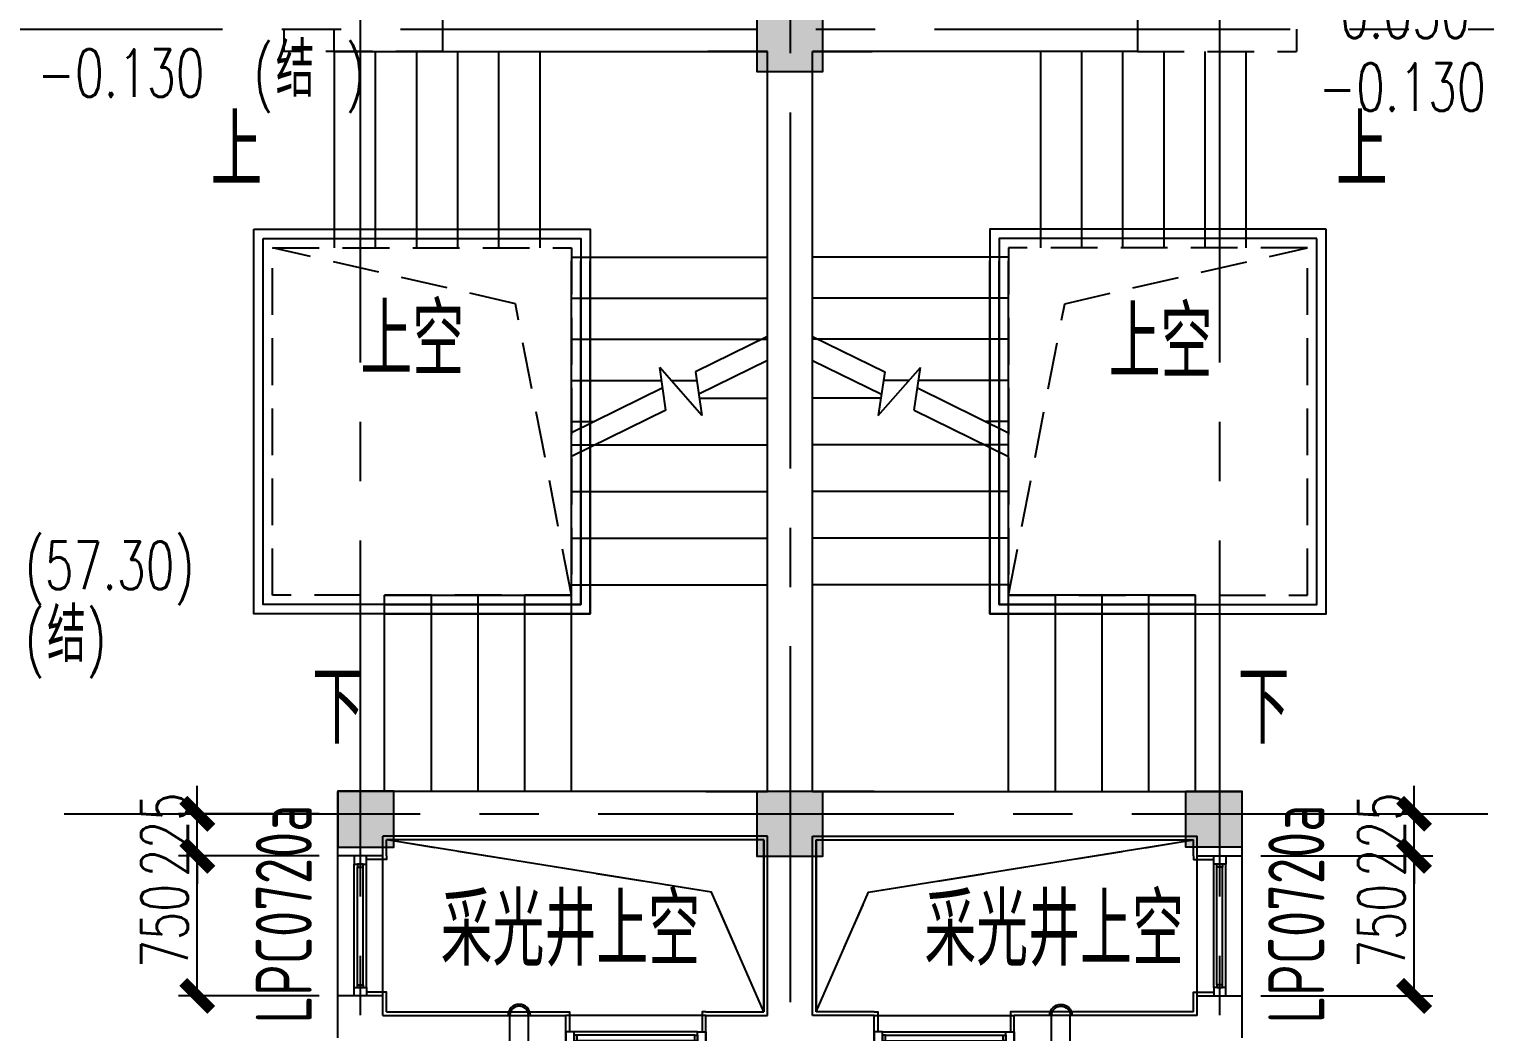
# Model space of a CAD drawing. Extents: x 296441 to 853063, y 459050 to 1117990.
# Drawn here: x 625625 to 633418, y 732645 to 738013 of the extents above; entities that cross this region are included whole.
import ezdxf

# ---------------------------------------------------------------- set-up
doc = ezdxf.new("R2010")
doc.units = 0
doc.header["$LTSCALE"] = 1000
for name, pattern in [('14-GRID$0$CENTER2', [28.575, 19.05, -3.175, 3.175, -3.175]), ('DZ-3-PLAN-FL01$0$DASHED2', [0.375, 0.25, -0.125]), ('E1-FL01$0$HIDDEN', [0.375, 0.25, -0.125]), ('E4-FL01$0$HIDDEN', [0.375, 0.25, -0.125])]:
    doc.linetypes.add(name, pattern=pattern)
for name, color, linetype in [('0-COL', 50, 'Continuous'), ('0-COL-H1', 170, 'Continuous'), ('14-GRID$0$G-GRID', 9, '14-GRID$0$CENTER2'), ('dianti-BM01$0$A-STRS', 4, 'Continuous'), ('DIM_ELEV', 3, 'Continuous'), ('DIM_SYMB', 3, 'Continuous'), ('DZ-3-PLAN-FL01$0$A-WALL', 1, 'Continuous'), ('DZ-3-TEXT-FL01$0$A-ROOM-IDEN', 4, 'Continuous'), ('DZ-PLAN-MAIN-FL01$0$A-WIND-IDEN', 33, 'Continuous'), ('DZ-TEXT-FL01$0$A-ROOM-IDEN', 4, 'Continuous'), ('E-TEXT-BS01-MI-14$0$A-WIND-IDEN', 33, 'Continuous'), ('E1-BS01-18-19$0$A-OVLK', 140, 'Continuous'), ('E1-BS01-18-19$0$A-SECT-WIND', 155, 'Continuous'), ('E1-BS01-18-19$0$A-SECT-WOOD', 17, 'Continuous'), ('E1-BS01-18-19$0$A-WALL-FNSH', 6, 'Continuous'), ('E1-FL01$0$A-ANNO-SYMB', 6, 'Continuous'), ('E1-FL01$0$A-HOLE', 211, 'Continuous'), ('E1-FL01$0$A-HOLE-MECH', 222, 'Continuous'), ('E1-FL01$0$A-HRAL', 5, 'Continuous'), ('E1-FL01$0$A-STRS', 4, 'Continuous'), ('E1-FL01$0$A-WALL-FNSH', 6, 'Continuous'), ('E1-FL02$0$A-STRS', 4, 'Continuous'), ('E1-FL03$0$A-STRS', 4, 'Continuous'), ('E2-E3-FL01$0$A-WALL', 1, 'Continuous'), ('E2-E3-FL01$0$E1-FL01$0$A-WALL', 1, 'Continuous'), ('E4-FL01$0$A-HOLE', 211, 'Continuous'), ('E4-FL01$0$A-WALL', 1, 'Continuous'), ('E4-FL01$0$A-WALL-FNSH', 6, 'Continuous'), ('PUB_TEXT', 7, 'Continuous'), ('WALL', 242, 'Continuous'), ('ZT1_Dim---标注---PM、LM、DY、JD', 252, 'Continuous')]:
    doc.layers.add(name, color=color, linetype=linetype)
doc.styles.add('_TCH_DIM', font='SIMPLEX', dxfattribs={"bigfont": 'GBCBIG'})
doc.styles.add('DZ-3-TEXT-FL01$0$GOA_01_thin_0.75', font='romans.shx', dxfattribs={"width": 0.75, "bigfont": 'hzdx.shx'})
doc.styles.get("Standard").update_dxf_attribs({"font": 'gbenor.shx', "bigfont": 'gbcbig.shx'})
doc.styles.add('ZT-DIMSTYLE', font='ROMANS.shx', dxfattribs={"width": 0.7, "bigfont": 'CHINESE.shx'})
doc.dimstyles.new('ZT-DIM100', dxfattribs={"dimscale": 100, "dimtxt": 2.5, "dimasz": 1.5, "dimexe": 1, "dimexo": 1, "dimgap": 0.5, "dimtad": 1, "dimdec": 0, "dimdsep": 46, "dimtxsty": 'ZT-DIMSTYLE', "dimblk": 'ARCHTICK', "dimcen": 2.5, "dimclrd": 175, "dimclre": 175, "dimclrt": 7, "dimazin": 2, "dimtfac": 1, "dimtix": 1, "dimtmove": 2, "dimatfit": 3, "dimfxl": 0, "dimarcsym": 0})

# ---------------------------------------------------------------- blocks, each defined once
blk = doc.blocks.new('tt14')
at = {"layer": 'DZ-3-TEXT-FL01$0$A-ROOM-IDEN', "style": 'DZ-3-TEXT-FL01$0$GOA_01_thin_0.75', "width": 0.75}
blk.add_text('上', height=385.8, dxfattribs=at).set_placement((827042.5, 253444.4))
at = {"layer": 'DZ-TEXT-FL01$0$A-ROOM-IDEN'}
for s, height, p in [('上空', 385.82, (827842.8, 252432.4)), ('下', 385.8, (827584.2, 250462.7)), ('采光井上空', 385.82, (828272.4, 249274.5))]:
    blk.add_text(s, height=height, dxfattribs=at).set_placement(p)
at = {"layer": 'E-TEXT-BS01-MI-14$0$A-WIND-IDEN', "width": 0.8}
blk.add_text('LPC0720a', height=300, rotation=90, dxfattribs=at).set_placement((827582.8, 248966.4))
at = {"layer": 'PUB_TEXT', "style": '_TCH_DIM', "width": 0.705882}
for s, p in [('(', (827269.5, 253925.6)), (')', (827763, 253925.6)), ('-0.130', (826114.4, 253925.6)), ('(57.30)', (826045.6, 251289.8)), ('(', (826045.6, 250899.8)), (')', (826376.3, 250899.8))]:
    blk.add_text(s, height=255, dxfattribs=at).set_placement(p)
at = {"layer": 'PUB_TEXT', "style": '_TCH_DIM'}
for p in [(827389.5, 253925.6), (826165.6, 250899.8)]:
    blk.add_text('结', height=289.4, dxfattribs=at).set_placement(p)
blk = doc.blocks.new('tt13')
at = {"layer": 'DZ-3-TEXT-FL01$0$A-ROOM-IDEN'}
for s, height, p in [('上', 385.8, (862204.4, 253444.4)), ('下', 385.8, (861678.7, 250462.7)), ('采光井上空', 385.82, (860001.7, 249274.5))]:
    blk.add_text(s, height=height, dxfattribs=at).set_placement(p)
at = {"layer": 'DZ-PLAN-MAIN-FL01$0$A-WIND-IDEN', "width": 0.8}
blk.add_text('LPC0720a', height=300, rotation=90, dxfattribs=at).set_placement((862142.8, 248966.4))
at = {"layer": 'DZ-TEXT-FL01$0$A-ROOM-IDEN'}
blk.add_text('上空', height=385.82, dxfattribs=at).set_placement((860988.1, 252417.3))
at = {"layer": 'PUB_TEXT', "style": '_TCH_DIM', "width": 0.705882}
for s, p in [('-0.030', (862026.3, 254240.2)), ('-0.130', (862112, 253850.2))]:
    blk.add_text(s, height=255, dxfattribs=at).set_placement(p)
blk = doc.blocks.new('E1-FL01$0$$0$Da-PLAN-FL02$0$qiuxingfengmao')
for p, q in [((0, 100), (240, 100)), ((0, 0), (240, 0))]:
    blk.add_line(p, q)
for radius in [60, 50]:
    blk.add_arc((240, 50), radius, 270, 90)
blk = doc.blocks.new('*U432')
at = {"layer": 'E1-BS01-18-19$0$A-SECT-WIND'}
for p, q in [((45, 32.5), (705, 32.5)), ((60, 15), (690, 15)), ((45, -32.5), (705, -32.5)), ((60, -15), (690, -15))]:
    blk.add_line(p, q, dxfattribs=at)
at = {"layer": 'E1-BS01-18-19$0$A-SECT-WOOD'}
for points in [[(0, 32.5), (45, 32.5), (45, -32.5), (0, -32.5)], [(60, 15), (60, -15), (45, -15), (45, 15)], [(690, 15), (690, -15), (705, -15), (705, 15)], [(750, 32.5), (705, 32.5), (705, -32.5), (750, -32.5)]]:
    blk.add_lwpolyline(points, close=True, dxfattribs=at)
blk = doc.blocks.new('9.6N一层')
at = {"layer": 'dianti-BM01$0$A-STRS', "ltscale": 0.1}
for p, q in [((704495.6, 214748.4), (704861.5, 214748.4)), ((703811.5, 214498.4), (704861.5, 214498.4)), ((703811.5, 214248.4), (704861.5, 214248.4)), ((703811.5, 213998.4), (704861.5, 213998.4)), ((703811.5, 213748.4), (704861.5, 213748.4)), ((703061.5, 212643.4), (703061.5, 213693.4)), ((703311.5, 212643.4), (703311.5, 213693.4)), ((703561.5, 212643.4), (703561.5, 213693.4)), ((703811.5, 212643.4), (703811.5, 213693.4))]:
    blk.add_line(p, q, dxfattribs=at)
at = {"layer": 'DIM_SYMB'}
for points in [[(702311.5, 216078.4, 0, 0, 0), (704336.5, 216078.4, 0, 0, 0), (704336.5, 215298.4, 80, 0, 0), (704336.5, 214998.4, 0, 0, 0)], [(702811.5, 213168.4, 0, 0, 0), (704336.5, 213168.4, 0, 0, 0), (704336.5, 214198.4, 80, 0, 0), (704336.5, 214498.4, 0, 0, 0)]]:
    blk.add_lwpolyline(points, format="xyseb", dxfattribs=at)
at = {"layer": 'DZ-3-PLAN-FL01$0$A-WALL', "color": 33, "linetype": 'DZ-3-PLAN-FL01$0$DASHED2'}
for p in [(702271.5, 216723.4), (703121.5, 216603.4)]:
    blk.add_line(p, (702271.5, 216603.4), dxfattribs=at)
at = {"layer": 'E1-BS01-18-19$0$A-OVLK'}
for p, q in [((702561.5, 211548.4), (702561.5, 212298.4)), ((702801.5, 211548.4), (702801.5, 212298.4)), ((704531.5, 211443.4), (703781.5, 211443.4))]:
    blk.add_line(p, q, dxfattribs=at)
at = {"layer": 'E1-BS01-18-19$0$A-WALL-FNSH'}
blk.add_line((702821.5, 212298.4), (702821.5, 212323.4), dxfattribs=at)
for points in [[(702821.5, 212298.4), (702821.5, 212278.4), (702714, 212278.4)], [(702821.5, 211548.4), (702821.5, 211568.4), (702714, 211568.4)], [(703781.5, 211463.4), (703801.5, 211463.4), (703801.5, 211355.9)], [(704531.5, 211463.4), (704511.5, 211463.4), (704511.5, 211355.9)]]:
    blk.add_lwpolyline(points, dxfattribs=at)
at = {"layer": 'E1-FL01$0$A-ANNO-SYMB'}
for p, q in [((704861.5, 215078), (704474.9, 214888.4)), ((704861.5, 214950.2), (704492.5, 214769.3)), ((704509.4, 214655.1), (704283.6, 214911.8)), ((704317.4, 214683.4), (704283.6, 214911.8)), ((704474.9, 214888.4), (704509.4, 214655.1)), ((704299.8, 214802.6), (703811.5, 214563.2)), ((704317.4, 214683.4), (703811.5, 214435.4))]:
    blk.add_line(p, q, dxfattribs=at)
at = {"layer": 'E1-FL01$0$A-HOLE', "linetype": 'E1-FL01$0$HIDDEN'}
blk.add_lwpolyline([(702211.5, 215553.4), (703811.5, 215553.4), (703811.5, 213693.4), (702211.5, 213693.4)], close=True, dxfattribs=at)
blk.add_lwpolyline([(703811.5, 213693.4), (703511.5, 215253.4), (702211.5, 215553.4)], dxfattribs=at)
at = {"layer": 'E1-FL01$0$A-HOLE'}
blk.add_lwpolyline([(704841.5, 211463.4), (704561.5, 212103.4), (702821.5, 212383.4)], dxfattribs=at)
at = {"layer": 'E1-FL01$0$A-HRAL'}
for points in [[(702111.5, 215653.4), (703911.5, 215653.4), (703911.5, 213593.4), (702111.5, 213593.4)], [(702161.5, 215603.4), (703861.5, 215603.4), (703861.5, 213643.4), (702161.5, 213643.4)]]:
    blk.add_lwpolyline(points, close=True, dxfattribs=at)
for points in [[(702811.5, 213643.4), (703861.5, 213643.4), (703861.5, 215483.4)], [(702811.5, 213593.4), (703911.5, 213593.4), (703911.5, 215483.4)]]:
    blk.add_lwpolyline(points, dxfattribs=at)
at = {"layer": 'E1-FL01$0$A-STRS', "ltscale": 0.1}
for p, q in [((702541.5, 216603.4), (702541.5, 215553.4)), ((702811.5, 212643.4), (702811.5, 213693.4)), ((702811.5, 212643.4), (702811.5, 213693.4))]:
    blk.add_line(p, q, dxfattribs=at)
blk.add_lwpolyline([(702811.5, 213693.4), (703811.5, 213693.4), (703811.5, 215483.4)], dxfattribs=at)
at = {"layer": 'E1-FL01$0$A-WALL-FNSH'}
for p, q in [((704841.5, 212383.4), (702821.5, 212383.4)), ((702821.5, 212298.4), (702821.5, 212383.4)), ((704841.5, 211463.4), (704841.5, 212383.4)), ((702821.5, 211463.4), (702821.5, 211548.4)), ((702821.5, 211463.4), (703781.5, 211463.4)), ((704531.5, 211463.4), (704841.5, 211463.4))]:
    blk.add_line(p, q, dxfattribs=at)
at = {"layer": 'E1-FL02$0$A-STRS', "ltscale": 0.1}
blk.add_line((702811.5, 212643.4), (702811.5, 213693.4), dxfattribs=at)
at = {"layer": 'E1-FL03$0$A-STRS', "ltscale": 0.1}
for p, q in [((702761.5, 216603.4), (702761.5, 215553.4)), ((702981.5, 216603.4), (702981.5, 215553.4)), ((703201.5, 216603.4), (703201.5, 215553.4)), ((703421.5, 216603.4), (703421.5, 215553.4)), ((703641.5, 216603.4), (703641.5, 215553.4)), ((703811.5, 215503.4), (704861.5, 215503.4)), ((703811.5, 215283.4), (704861.5, 215283.4)), ((703811.5, 215063.4), (704861.5, 215063.4)), ((703811.5, 214843.4), (704293.7, 214843.4)), ((704343.7, 214843.4), (704481.5, 214843.4)), ((703811.5, 214623.4), (703934.3, 214623.4))]:
    blk.add_line(p, q, dxfattribs=at)
at = {"layer": 'E2-E3-FL01$0$A-WALL'}
blk.add_line((704861.5, 216603.4), (704541.5, 216603.4), dxfattribs=at)
blk.add_lwpolyline([(704531.5, 212643.4), (704861.5, 212643.4), (704861.5, 216603.4)], dxfattribs=at)
at = {"layer": 'E2-E3-FL01$0$E1-FL01$0$A-WALL'}
for p, q in [((703121.5, 216823.4), (703121.5, 216603.4)), ((703121.5, 216603.4), (704861.5, 216603.4)), ((704861.5, 212643.4), (704861.5, 216603.4))]:
    blk.add_line(p, q, dxfattribs=at)
at = {"layer": 'E4-FL01$0$A-HOLE', "linetype": 'E4-FL01$0$HIDDEN'}
blk.add_lwpolyline([(704841.5, 211463.4), (704561.5, 212103.4), (702821.5, 212383.4)], dxfattribs=at)
at = {"layer": 'E4-FL01$0$A-WALL'}
blk.add_line((704861.5, 211443.4), (704861.5, 212403.4), dxfattribs=at)
at = {"layer": 'E4-FL01$0$A-WALL-FNSH'}
blk.add_line((704841.5, 212383.4), (704841.5, 211463.4), dxfattribs=at)
at = {"layer": 'WALL'}
for p, q in [((702561.5, 212298.4), (702561.5, 212643.4)), ((704861.5, 212643.4), (702561.5, 212643.4)), ((702801.5, 212298.4), (702801.5, 212403.4)), ((704861.5, 212403.4), (702801.5, 212403.4)), ((704861.5, 211443.4), (704861.5, 212403.4)), ((702801.5, 212298.4), (702561.5, 212298.4)), ((702561.5, 211323.4), (702561.5, 211548.4)), ((702801.5, 211548.4), (702561.5, 211548.4)), ((702801.5, 211443.4), (702801.5, 211548.4)), ((702801.5, 211443.4), (703781.5, 211443.4)), ((703781.5, 211203.4), (703781.5, 211443.4)), ((704531.5, 211443.4), (704861.5, 211443.4)), ((704531.5, 211203.4), (704531.5, 211443.4))]:
    blk.add_line(p, q, dxfattribs=at)
for p, rotation in [((702681.5, 211548.4), 90), ((704531.5, 211323.4), 180)]:
    blk.add_blockref('*U432', p, dxfattribs=dict(rotation=rotation))
at = {"layer": 'E1-FL01$0$A-HOLE-MECH', "rotation": 90}
blk.add_blockref('E1-FL01$0$$0$Da-PLAN-FL02$0$qiuxingfengmao', (703581.5, 211203.4), dxfattribs=at)
blk = doc.blocks.new('_ArchTick')
at = {"color": 0, "linetype": 'ByBlock', "const_width": 0.4}
blk.add_lwpolyline([(-0.5, -0.5), (0.5, 0.5)], dxfattribs=at)
blk = doc.blocks.new('*D1798')
at = {"layer": 'Defpoints', "color": 0, "ltscale": 1000, "transparency": 16777216}
for p in [(626525.5, 733812.6), (627278.5, 733812.6), (627278.5, 733587.6)]:
    blk.add_point(p, dxfattribs=at)
at = {"layer": 'ZT1_Dim---标注---PM、LM、DY、JD', "color": 175, "linetype": 'ByBlock', "lineweight": -2, "ltscale": 1000, "transparency": 16777216}
for p, q in [((626525.5, 733812.6), (626525.5, 733962.6)), ((627178.5, 733812.6), (626425.5, 733812.6)), ((626525.5, 733587.6), (626525.5, 733812.6)), ((627178.5, 733587.6), (626425.5, 733587.6)), ((626525.5, 733587.6), (626525.5, 733437.6))]:
    blk.add_line(p, q, dxfattribs=at)
at = {"layer": 'ZT1_Dim---标注---PM、LM、DY、JD', "color": 175, "lineweight": -2, "ltscale": 1000, "transparency": 16777216, "xscale": 150, "yscale": 150, "zscale": 150}
for p, rotation in [((626525.5, 733812.6), 270), ((626525.5, 733587.6), 90)]:
    blk.add_blockref('_ArchTick', p, dxfattribs=dict(at, rotation=rotation))
at = {"layer": 'ZT1_Dim---标注---PM、LM、DY、JD', "color": 7, "ltscale": 1000, "transparency": 16777216, "insert": (626350.5, 733700.1), "char_height": 250, "attachment_point": 5, "rotation": 90, "style": 'ZT-DIMSTYLE'}
blk.add_mtext('225', dxfattribs=at)
blk = doc.blocks.new('*D1799')
at = {"layer": 'Defpoints', "color": 0, "ltscale": 1000, "transparency": 16777216}
for p in [(626525.5, 733587.6), (627278.5, 733587.6), (627278.5, 732837.6)]:
    blk.add_point(p, dxfattribs=at)
at = {"layer": 'ZT1_Dim---标注---PM、LM、DY、JD', "color": 175, "linetype": 'ByBlock', "lineweight": -2, "ltscale": 1000, "transparency": 16777216}
for p, q in [((627178.5, 733587.6), (626425.5, 733587.6)), ((626525.5, 732837.6), (626525.5, 733587.6)), ((627178.5, 732837.6), (626425.5, 732837.6))]:
    blk.add_line(p, q, dxfattribs=at)
at = {"layer": 'ZT1_Dim---标注---PM、LM、DY、JD', "color": 175, "lineweight": -2, "ltscale": 1000, "transparency": 16777216, "xscale": 150, "yscale": 150, "zscale": 150}
for p, rotation in [((626525.5, 733587.6), 90), ((626525.5, 732837.6), 270)]:
    blk.add_blockref('_ArchTick', p, dxfattribs=dict(at, rotation=rotation))
at = {"layer": 'ZT1_Dim---标注---PM、LM、DY、JD', "color": 7, "ltscale": 1000, "transparency": 16777216, "insert": (626350.5, 733212.6), "char_height": 250, "attachment_point": 5, "rotation": 90, "style": 'ZT-DIMSTYLE'}
blk.add_mtext('750', dxfattribs=at)
blk = doc.blocks.new('*D1804')
at = {"layer": 'Defpoints', "color": 0, "ltscale": 1000, "transparency": 16777216}
for p in [(632118.5, 733812.6), (633038.7, 733812.6), (632118.5, 733587.6)]:
    blk.add_point(p, dxfattribs=at)
at = {"layer": 'ZT1_Dim---标注---PM、LM、DY、JD', "color": 175, "linetype": 'ByBlock', "lineweight": -2, "ltscale": 1000, "transparency": 16777216}
for p, q in [((633038.7, 733812.6), (633038.7, 733962.6)), ((632218.5, 733812.6), (633138.7, 733812.6)), ((633038.7, 733587.6), (633038.7, 733812.6)), ((632218.5, 733587.6), (633138.7, 733587.6)), ((633038.7, 733587.6), (633038.7, 733437.6))]:
    blk.add_line(p, q, dxfattribs=at)
at = {"layer": 'ZT1_Dim---标注---PM、LM、DY、JD', "color": 175, "lineweight": -2, "ltscale": 1000, "transparency": 16777216, "xscale": 150, "yscale": 150, "zscale": 150}
for p, rotation in [((633038.7, 733812.6), 270), ((633038.7, 733587.6), 90)]:
    blk.add_blockref('_ArchTick', p, dxfattribs=dict(at, rotation=rotation))
at = {"layer": 'ZT1_Dim---标注---PM、LM、DY、JD', "color": 7, "ltscale": 1000, "transparency": 16777216, "insert": (632863.7, 733700.1), "char_height": 250, "attachment_point": 5, "rotation": 90, "style": 'ZT-DIMSTYLE'}
blk.add_mtext('225', dxfattribs=at)
blk = doc.blocks.new('*D1805')
at = {"layer": 'Defpoints', "color": 0, "ltscale": 1000, "transparency": 16777216}
for p in [(632118.5, 733587.6), (633038.7, 733587.6), (632118.5, 732837.6)]:
    blk.add_point(p, dxfattribs=at)
at = {"layer": 'ZT1_Dim---标注---PM、LM、DY、JD', "color": 175, "linetype": 'ByBlock', "lineweight": -2, "ltscale": 1000, "transparency": 16777216}
for p, q in [((632218.5, 733587.6), (633138.7, 733587.6)), ((633038.7, 732837.6), (633038.7, 733587.6)), ((632218.5, 732837.6), (633138.7, 732837.6))]:
    blk.add_line(p, q, dxfattribs=at)
at = {"layer": 'ZT1_Dim---标注---PM、LM、DY、JD', "color": 175, "lineweight": -2, "ltscale": 1000, "transparency": 16777216, "xscale": 150, "yscale": 150, "zscale": 150}
for p, rotation in [((633038.7, 733587.6), 90), ((633038.7, 732837.6), 270)]:
    blk.add_blockref('_ArchTick', p, dxfattribs=dict(at, rotation=rotation))
at = {"layer": 'ZT1_Dim---标注---PM、LM、DY、JD', "color": 7, "ltscale": 1000, "transparency": 16777216, "insert": (632863.7, 733212.6), "char_height": 250, "attachment_point": 5, "rotation": 90, "style": 'ZT-DIMSTYLE'}
blk.add_mtext('750', dxfattribs=at)
blk = doc.blocks.new('A$C38AD7E8D')
at = {"layer": '0-COL', "color": 6}
for points in [[(20825, -1980), (21175, -1980), (21175, -2330), (20825, -2330)], [(18880, -6180), (18580, -6180), (18580, -6480), (18880, -6480)], [(20825, -6180), (21175, -6180), (21175, -6530), (20825, -6530)], [(23120, -6180), (23420, -6180), (23420, -6480), (23120, -6480)]]:
    blk.add_lwpolyline(points, close=True, dxfattribs=at)
at = {"layer": '0-COL-H1', "color": 254}
for points in [[(21175, -2330), (21175, -1980), (20825, -2330), (20825, -1980)], [(18580, -6480), (18580, -6180), (18880, -6480), (18880, -6180)], [(21175, -6530), (21175, -6180), (20825, -6530), (20825, -6180)], [(23420, -6480), (23420, -6180), (23120, -6480), (23120, -6180)]]:
    blk.add_solid(points, dxfattribs=at)

msp = doc.modelspace()

# ---------------------------------------------------------------- linework, layer by layer
for points in [[(627258.5, 737892.6), (627258.5, 738012.6)], [(627258.5, 737892.6), (627838.5, 737892.6)]]:
    msp.add_lwpolyline(points)
at = {"layer": '14-GRID$0$G-GRID', "color": 8, "ltscale": 0.1}
for p, q in [((627398.5, 730512.6), (627398.5, 748996.4)), ((629698.5, 748996.4), (629698.5, 716237.9)), ((631998.5, 730512.6), (631998.5, 748996.4)), ((621898.5, 738012.6), (674432.5, 738012.6)), ((620098.5, 733812.6), (674432.5, 733812.6))]:
    msp.add_line(p, q, dxfattribs=at)

# ---------------------------------------------------------------- block references
for name, p in [('tt13', (-229584.3, 483724.4)), ('9.6N一层', (-75283, 521289.2)), ('A$C38AD7E8D', (608697, 740114.1, -13.6))]:
    msp.add_blockref(name, p)
at = {"layer": 'DIM_ELEV', "xscale": -1}
msp.add_blockref('9.6N一层', (1334680, 521289.2), dxfattribs=at)
at = {"layer": 'DZ-PLAN-MAIN-FL01$0$A-WIND-IDEN'}
msp.add_blockref('tt14', (-200444.3, 483724.4), dxfattribs=at)

# ---------------------------------------------------------------- dimensions: what is measured, and where the dimension line sits
at = {"layer": 'ZT1_Dim---标注---PM、LM、DY、JD', "ltscale": 1000}
for base, p1, p2, picture, middle in [((626525.5, 733812.6), (627278.5, 733587.6), (627278.5, 733812.6), '*D1798', (626350.5, 733700.1)), ((633038.7, 733812.6), (632118.5, 733587.6), (632118.5, 733812.6), '*D1804', (632863.7, 733700.1)), ((626525.5, 733587.6), (627278.5, 732837.6), (627278.5, 733587.6), '*D1799', (626350.5, 733212.6)), ((633038.7, 733587.6), (632118.5, 732837.6), (632118.5, 733587.6), '*D1805', (632863.7, 733212.6))]:
    dim = msp.add_linear_dim(base=base, p1=p1, p2=p2, angle=90, dimstyle='ZT-DIM100', dxfattribs=at)
    dim.commit()
    dim.dimension.update_dxf_attribs({"geometry": picture, "text_midpoint": middle})

doc.saveas('drawing.dxf')
